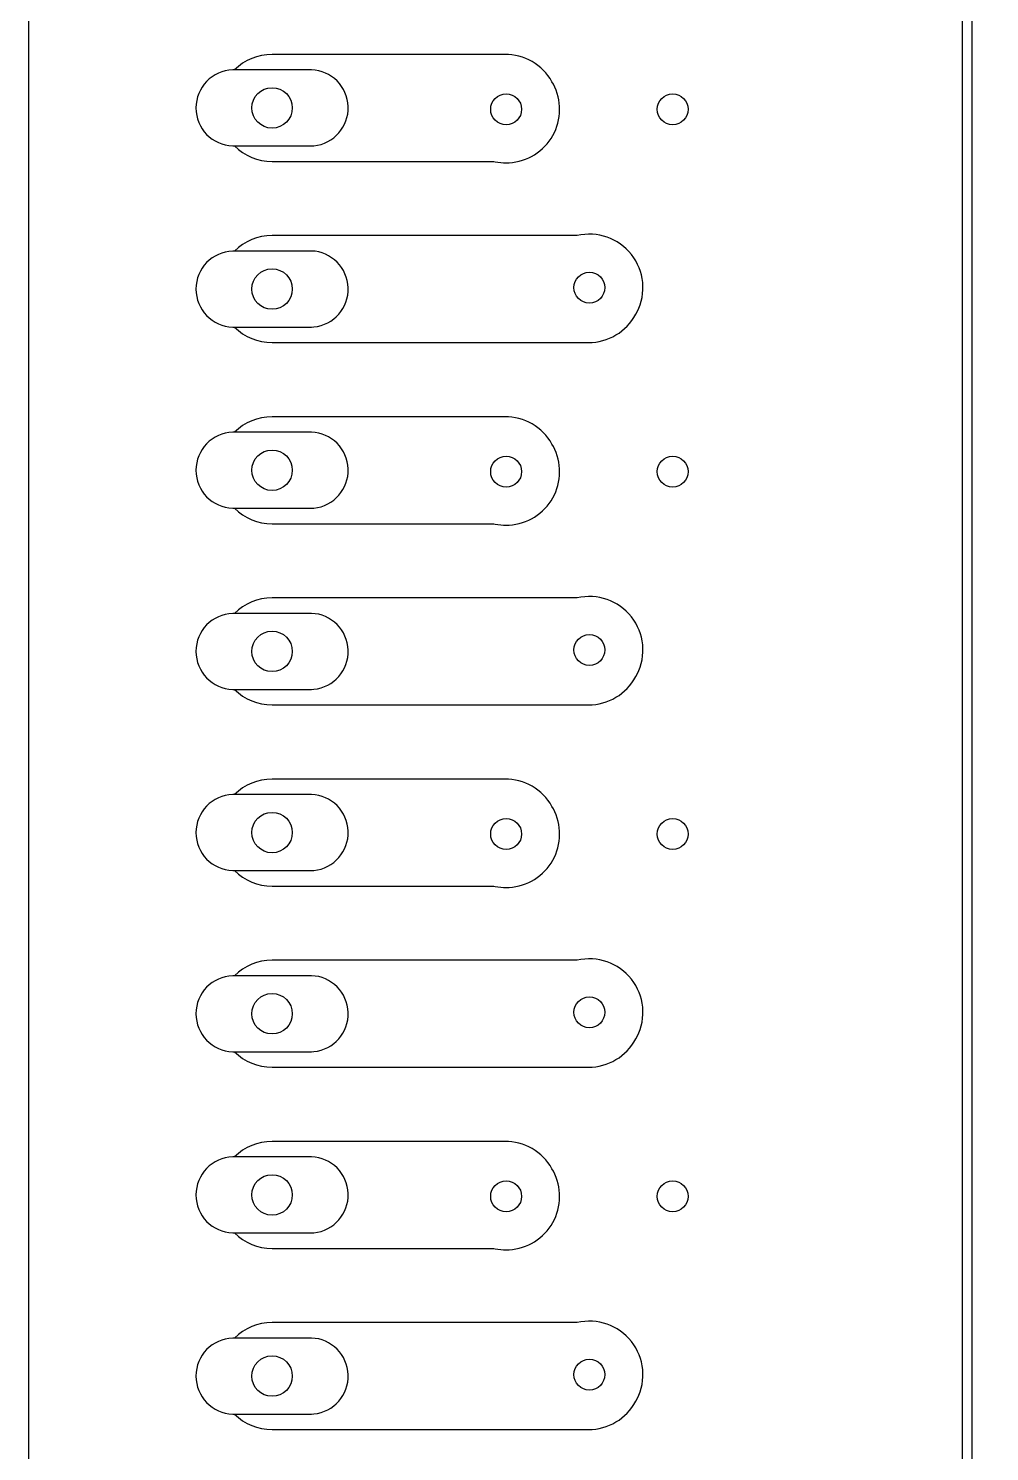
# Model space of a CAD drawing. Header units: millimetres. Extents: x -12 to 258, y 0 to 147.
# Drawn here: x 0 to 40.4, y 32.5 to 92.4 of the extents above; entities that cross this region are included whole.
import ezdxf

# ---------------------------------------------------------------- set-up
doc = ezdxf.new("R2010")
doc.units = ezdxf.units.MM

msp = doc.modelspace()

# ---------------------------------------------------------------- linework, layer by layer
at = {"layer": '16_copper'}
msp.add_lwpolyline([(39.65, 112.5), (39.65, 7.3, 0.198912)], format="xyb", dxfattribs=at)
for points in [[(20.21, 86.744, 0.547223), (22.065, 90.049), (22.007, 90.152, 0.272568), (20.02, 91.3), (10.24, 91.3, 0.197376), (8.659, 90.65), (8.588, 90.65, 0.967799), (8.588, 87.45), (8.659, 87.45, 0.197382), (10.24, 86.8), (19.567, 86.8), (19.621, 86.787), (19.737, 86.766), (19.855, 86.751), (19.973, 86.743), (20.092, 86.74)], [(23.537, 79.18, 0.276003), (25.531, 80.368), (25.587, 80.473, 0.63778), (23.065, 83.68), (10.24, 83.68, 0.197376), (8.659, 83.03), (8.588, 83.03, 0.967799), (8.588, 79.83), (8.659, 79.83, 0.197382), (10.24, 79.18), (23.52, 79.18)], [(20.21, 71.504, 0.547223), (22.065, 74.809), (22.007, 74.912, 0.272568), (20.02, 76.06), (10.24, 76.06, 0.197376), (8.659, 75.41), (8.588, 75.41, 0.967799), (8.588, 72.21), (8.659, 72.21, 0.197382), (10.24, 71.56), (19.567, 71.56), (19.621, 71.547), (19.737, 71.526), (19.855, 71.511), (19.973, 71.503), (20.092, 71.5)], [(23.537, 63.94, 0.276003), (25.531, 65.128), (25.587, 65.233, 0.63778), (23.065, 68.44), (10.24, 68.44, 0.197376), (8.659, 67.79), (8.588, 67.79, 0.967799), (8.588, 64.59), (8.659, 64.59, 0.197382), (10.24, 63.94), (23.52, 63.94)], [(20.21, 56.264, 0.547223), (22.065, 59.569), (22.007, 59.672, 0.272568), (20.02, 60.82), (10.24, 60.82, 0.197376), (8.659, 60.17), (8.588, 60.17, 0.967799), (8.588, 56.97), (8.659, 56.97, 0.197382), (10.24, 56.32), (19.567, 56.32), (19.621, 56.307), (19.737, 56.286), (19.855, 56.271), (19.973, 56.263), (20.092, 56.26)], [(23.537, 48.7, 0.276003), (25.531, 49.888), (25.587, 49.993, 0.63778), (23.065, 53.2), (10.24, 53.2, 0.197376), (8.659, 52.55), (8.588, 52.55, 0.967799), (8.588, 49.35), (8.659, 49.35, 0.197382), (10.24, 48.7), (23.52, 48.7)], [(20.21, 41.024, 0.547223), (22.065, 44.329), (22.007, 44.432, 0.272568), (20.02, 45.58), (10.24, 45.58, 0.197376), (8.659, 44.93), (8.588, 44.93, 0.967799), (8.588, 41.73), (8.659, 41.73, 0.197382), (10.24, 41.08), (19.567, 41.08), (19.621, 41.067), (19.737, 41.046), (19.855, 41.031), (19.973, 41.023), (20.092, 41.02)], [(23.537, 33.46, 0.276003), (25.531, 34.648), (25.587, 34.753, 0.63778), (23.065, 37.96), (10.24, 37.96, 0.197376), (8.659, 37.31), (8.588, 37.31, 0.967799), (8.588, 34.11), (8.659, 34.11, 0.197382), (10.24, 33.46), (23.52, 33.46)]]:
    msp.add_lwpolyline(points, format="xyb", close=True, dxfattribs=at)
at = {"layer": '1_copper'}
msp.add_lwpolyline([(39.25, 120.147), (39.25, 6.311)], dxfattribs=at)
for points in [[(11.997, 87.457, 0.936602), (11.892, 90.65), (8.588, 90.65, 0.967799), (8.588, 87.45), (11.892, 87.45)], [(11.997, 79.837, 0.936602), (11.892, 83.03), (8.588, 83.03, 0.967799), (8.588, 79.83), (11.892, 79.83)], [(11.997, 72.217, 0.936602), (11.892, 75.41), (8.588, 75.41, 0.967799), (8.588, 72.21), (11.892, 72.21)], [(11.997, 64.597, 0.936602), (11.892, 67.79), (8.588, 67.79, 0.967799), (8.588, 64.59), (11.892, 64.59)], [(11.997, 56.977, 0.936602), (11.892, 60.17), (8.588, 60.17, 0.967799), (8.588, 56.97), (11.892, 56.97)], [(11.997, 49.357, 0.936602), (11.892, 52.55), (8.588, 52.55, 0.967799), (8.588, 49.35), (11.892, 49.35)], [(11.997, 41.737, 0.936602), (11.892, 44.93), (8.588, 44.93, 0.967799), (8.588, 41.73), (11.892, 41.73)], [(11.997, 34.117, 0.936602), (11.892, 37.31), (8.588, 37.31, 0.967799), (8.588, 34.11), (11.892, 34.11)]]:
    msp.add_lwpolyline(points, format="xyb", close=True, dxfattribs=at)
at = {"layer": 'drills_PTH'}
for centre, radius in [((10.24, 89.05), 0.85), ((20.08, 88.99), 0.65), ((27.08, 88.99), 0.65), ((10.24, 81.43), 0.85), ((23.58, 81.49), 0.65), ((10.24, 73.81), 0.85), ((20.08, 73.75), 0.65), ((27.08, 73.75), 0.65), ((10.24, 66.19), 0.85), ((23.58, 66.25), 0.65), ((10.24, 58.57), 0.85), ((20.08, 58.51), 0.65), ((27.08, 58.51), 0.65), ((10.24, 50.95), 0.85), ((23.58, 51.01), 0.65), ((10.24, 43.33), 0.85), ((20.08, 43.27), 0.65), ((27.08, 43.27), 0.65), ((10.24, 35.71), 0.85), ((23.58, 35.77), 0.65)]:
    msp.add_circle(centre, radius, dxfattribs=at)
at = {"layer": 'outline'}
msp.add_lwpolyline([(0, 96.5), (0, 3), (0.011, 2.739), (0.046, 2.479), (0.102, 2.224), (0.181, 1.974), (0.281, 1.732), (0.402, 1.5), (0.543, 1.279), (0.702, 1.072), (0.879, 0.879), (1.072, 0.702), (1.279, 0.543), (1.5, 0.402), (1.732, 0.281), (1.974, 0.181), (2.224, 0.102), (2.479, 0.046), (2.739, 0.011), (3, 0), (243, 0)], dxfattribs=at)

doc.saveas('drawing.dxf')
